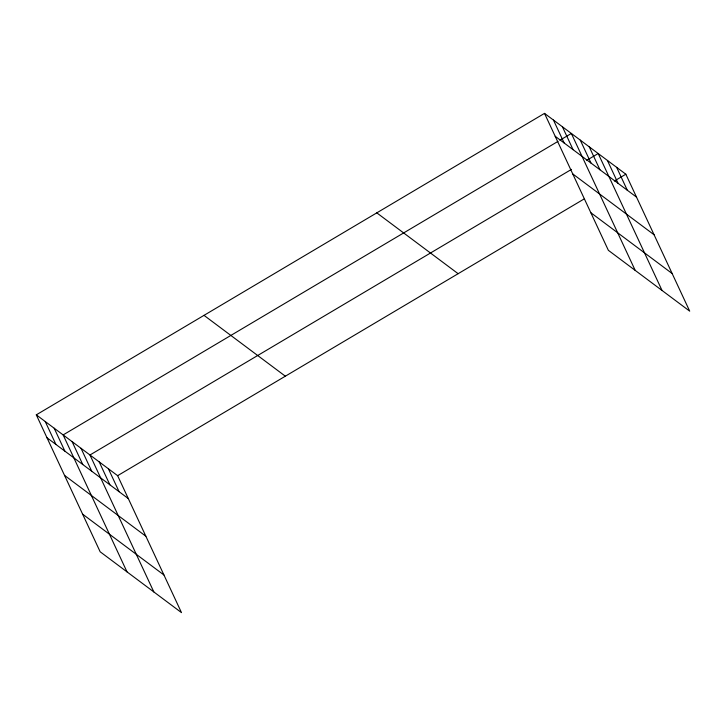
<?xml version="1.0" encoding="UTF-8"?>
<svg xmlns="http://www.w3.org/2000/svg" width="726" height="726" viewBox="0 0 726 726"><rect width="100%" height="100%" fill="white"/><g stroke="black" fill="none" stroke-linecap="round" stroke-linejoin="round"><path stroke-width="1.09" d="M36.3 414.845L117.63 475.675L181.491 612.626L100.161 551.787L36.3 414.845L544.509 113.374L625.839 174.213L689.7 311.155L608.37 250.325L544.509 113.374M558.013 141.37L63.144 434.919L126.996 571.861M559.918 140.236L571.353 133.457L635.205 270.399M571.507 169.358L89.979 454.993L153.839 591.935M586.753 160.31L598.188 153.531L662.048 290.473M117.63 475.675L583.913 199.087M614.405 181.001L625.839 174.213M555.199 136.297L636.53 197.127M572.741 173.922L654.072 234.761M590.819 212.691L672.149 273.53M376.803 212.863L458.133 273.693M204.006 315.356L285.345 376.195M46.99 437.76L128.321 498.599M64.532 475.385L145.862 536.224M82.61 514.153L163.94 574.992M616.628 167.316L627.309 190.239M607.408 160.428L618.089 183.342M589.24 146.834L599.93 169.757M580.292 140.145L590.982 163.06M562.405 126.76L573.086 149.674M553.457 120.071L564.147 142.986M108.41 468.787L119.1 491.702M99.199 461.89L109.88 484.805M81.031 448.305L91.721 471.219M72.083 441.608L82.773 464.531M54.196 428.222L64.877 451.145M45.248 421.534L55.929 444.448"/></g></svg>
